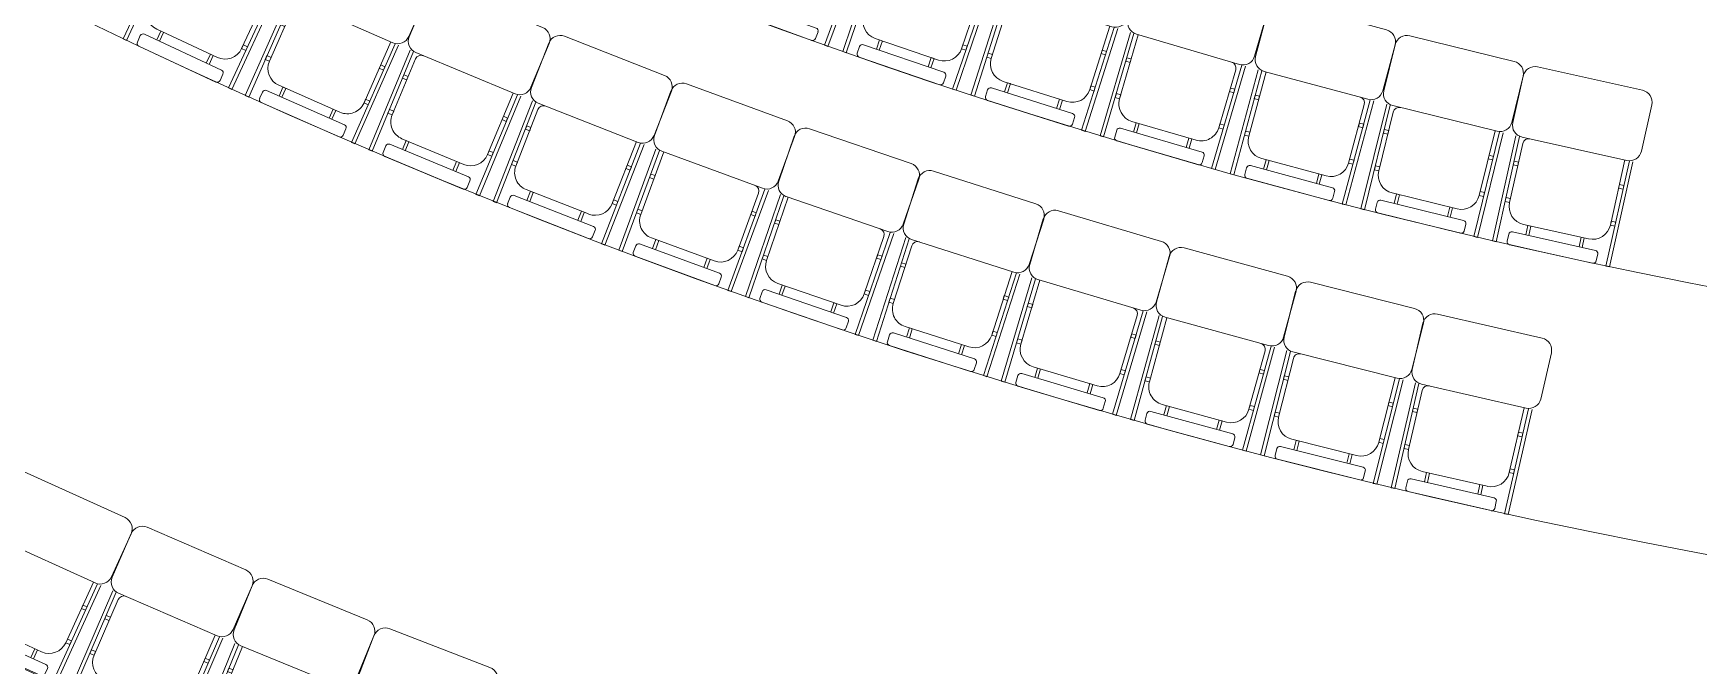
# Model space of a CAD drawing. Header units: millimetres. Extents: x 8275 to 147087, y -297470 to -191881.
# Drawn here: x 33359 to 40311, y -212445 to -209804 of the extents above; entities that cross this region are included whole.
import ezdxf

# ---------------------------------------------------------------- set-up
doc = ezdxf.new("R2010")
doc.units = ezdxf.units.MM
doc.header["$LTSCALE"] = 250
doc.header["$MEASUREMENT"] = 0
doc.layers.add('furniture', color=5, linetype='Continuous', lineweight=15)
doc.layers.add('stairs', color=2, linetype='Continuous', lineweight=5)

# ---------------------------------------------------------------- blocks, each defined once
blk = doc.blocks.new('A$C24EB465D-flat-9-flat-1-flat-257')
at = {"layer": 'furniture', "ltscale": 0.1}
for p, q in [((-558.3, -81.8), (-490, 104.5)), ((-424.9, 134.7), (-3.8, -19.5)), ((-552.4, -138.1), (-707.2, -560.8)), ((26.4, -84.6), (-41.8, -270.9)), ((-692.7, -566.1), (-537.9, -143.4)), ((-520, -149.9), (-615.7, -411.2)), ((-107, -301.2), (-528, -147)), ((-579.3, -256.4), (-574.2, -242.3)), ((-561.4, -263), (-579.3, -256.4)), ((-556.3, -248.8), (-574.2, -242.3)), ((-561.4, -263), (-556.3, -248.8)), ((-251.8, -727.5), (-97.1, -304.8)), ((-82.7, -310.1), (-237.5, -732.8)), ((-123.7, -322.1), (-210.6, -559.6)), ((-633.6, -404.7), (-627.8, -388.7)), ((-615.7, -411.2), (-633.6, -404.7)), ((-609.9, -395.3), (-627.8, -388.7)), ((-615.7, -411.2), (-609.9, -395.3)), ((-156.3, -411.3), (-151.2, -397.2)), ((-156.3, -411.3), (-138.5, -417.8)), ((-151.2, -397.2), (-133.3, -403.7)), ((-138.5, -417.8), (-133.3, -403.7)), ((-636.4, -541.6), (-646.6, -569.3)), ((-286.6, -656.2), (-620.1, -534.1)), ((-308.4, -604.9), (-570.4, -509)), ((-552.5, -515.5), (-566.5, -553.7)), ((-540.5, -519.9), (-554.5, -558.1)), ((-210.6, -559.6), (-204.8, -543.6)), ((-204.8, -543.6), (-186.9, -550.1)), ((-192.7, -566.1), (-186.9, -550.1)), ((-707.2, -560.8), (-692.7, -566.1)), ((-305.4, -707.7), (-639, -585.6)), ((-338.2, -594), (-352.2, -632.2)), ((-326.2, -598.4), (-340.2, -636.6)), ((-326.2, -598.4), (-338.2, -594)), ((-210.6, -559.6), (-192.7, -566.1)), ((-279, -672.5), (-289.2, -700.2)), ((-237.5, -732.8), (-251.8, -727.5))]:
    blk.add_line(p, q, dxfattribs=at)
for centre, radius, start, end in [((-442.3, 87, 0), 50.8, 69.88942, 159.88942), ((-21.3, -67.2, 0), 50.8, 339.88942, 69.88942), ((-510.6, -99.3, 0), 50.8, 159.88942, 249.88942), ((-89.5, -253.5, 0), 50.8, 249.88942, 339.88942), ((-147.5, -313.4, 0), 25.4, 339.88942, 69.88942), ((-544.2, -437.4, 0), 76.2, 159.88942, 249.88942), ((-624.5, -546, 0), 12.7, 69.88942, 159.88942), ((-634.6, -573.7, 0), 12.7, 159.88942, 249.88942), ((-282.2, -533.4, 0), 76.2, 249.88942, 339.88942), ((-291, -668.1, 0), 12.7, 339.88942, 69.88942), ((-301.1, -695.8, 0), 12.7, 249.88942, 339.88942)]:
    blk.add_arc(centre, radius, start, end, dxfattribs=at)
blk = doc.blocks.new('A$C24EB465D-flat-9-flat-1-flat-258')
at = {"layer": 'furniture', "ltscale": 0.1}
for p, q in [((-556.3, -94.1), (-492.2, 93.7)), ((-427.7, 125.3), (-3.4, -19.5)), ((28.3, -84), (-35.8, -271.8)), ((-549.2, -150.2), (-694.7, -576.2)), ((-680.1, -581.2), (-534.6, -155.2)), ((-516.6, -161.3), (-606.5, -424.7)), ((-100.3, -303.5), (-524.7, -158.6)), ((-573.5, -269.1), (-568.7, -254.9)), ((-555.5, -275.3), (-573.5, -269.1)), ((-550.7, -261), (-568.7, -254.9)), ((-555.5, -275.3), (-550.7, -261)), ((-235.8, -732.9), (-90.3, -306.9)), ((-75.9, -311.8), (-221.3, -737.8)), ((-116.6, -324.7), (-198.3, -564.1)), ((-624.6, -418.5), (-619.1, -402.4)), ((-601, -408.6), (-619.1, -402.4)), ((-606.5, -424.7), (-601, -408.6)), ((-147.2, -414.6), (-142.4, -400.4)), ((-147.2, -414.6), (-129.2, -420.8)), ((-142.4, -400.4), (-124.4, -406.6)), ((-129.2, -420.8), (-124.4, -406.6)), ((-606.5, -424.7), (-624.6, -418.5)), ((-624.3, -555.5), (-633.9, -583.4)), ((-272.1, -662.4), (-608.2, -547.6)), ((-295, -611.6), (-559, -521.4)), ((-541, -527.6), (-554.2, -566.1)), ((-529, -531.7), (-542.1, -570.2)), ((-198.3, -564.1), (-192.8, -548)), ((-192.8, -548), (-174.7, -554.1)), ((-180.2, -570.2), (-174.7, -554.1)), ((-694.7, -576.2), (-680.1, -581.2)), ((-289.8, -714.3), (-625.9, -599.5)), ((-325.1, -601.3), (-338.2, -639.8)), ((-312.9, -605.4), (-326.1, -643.9)), ((-312.9, -605.4), (-325.1, -601.3)), ((-198.3, -564.1), (-180.2, -570.2)), ((-264.2, -678.5), (-273.7, -706.4)), ((-221.3, -737.8), (-235.8, -732.9))]:
    blk.add_line(p, q, dxfattribs=at)
for centre, radius, start, end in [((-444.2, 77.2, 0), 50.8, 71.15121, 161.15121), ((-19.8, -67.6, 0), 50.8, 341.15121, 71.15121), ((-508.3, -110.5, 0), 50.8, 161.15121, 251.15121), ((-83.9, -255.4, 0), 50.8, 251.15121, 341.15121), ((-140.6, -316.5, 0), 25.4, 341.15121, 71.15121), ((-534.4, -449.3, 0), 76.2, 161.15121, 251.15121), ((-612.3, -559.6, 0), 12.7, 71.15121, 161.15121), ((-621.8, -587.5, 0), 12.7, 161.15121, 251.15121), ((-270.4, -539.4, 0), 76.2, 251.15121, 341.15121), ((-276.2, -674.4, 0), 12.7, 341.15121, 71.15121), ((-285.7, -702.2, 0), 12.7, 251.15121, 341.15121)]:
    blk.add_arc(centre, radius, start, end, dxfattribs=at)
blk = doc.blocks.new('A$C24EB465D-flat-9-flat-1-flat-259')
at = {"layer": 'furniture', "ltscale": 0.1}
for p, q in [((-551.6, -118.5), (-495.9, 71.9)), ((-432.8, 106.4), (-2.5, -19.7)), ((31.9, -82.7), (-23.8, -273.1)), ((-542.1, -174.2), (-668.6, -606.3)), ((-653.8, -610.6), (-527.3, -178.6)), ((-509, -183.9), (-587.2, -451)), ((-86.8, -307.6), (-517.2, -181.5)), ((-561.1, -294.1), (-556.9, -279.7)), ((-542.9, -299.5), (-561.1, -294.1)), ((-538.6, -285), (-556.9, -279.7)), ((-542.9, -299.5), (-538.6, -285)), ((-203.3, -742.6), (-76.7, -310.5)), ((-62.1, -314.8), (-188.6, -746.9)), ((-102.1, -329.6), (-173.2, -572.2)), ((-128.8, -420.7), (-124.6, -406.3)), ((-124.6, -406.3), (-106.3, -411.6)), ((-110.6, -426.1), (-106.3, -411.6)), ((-605.5, -445.6), (-600.7, -429.3)), ((-587.2, -451), (-605.5, -445.6)), ((-582.5, -434.7), (-600.7, -429.3)), ((-587.2, -451), (-582.5, -434.7)), ((-128.8, -420.7), (-110.6, -426.1)), ((-267.8, -624), (-535.5, -545.5)), ((-517.3, -550.9), (-528.7, -589.9)), ((-505, -554.5), (-516.5, -593.5)), ((-173.2, -572.2), (-168.4, -555.9)), ((-168.4, -555.9), (-150.2, -561.3)), ((-668.6, -606.3), (-653.8, -610.6)), ((-599.3, -582.5), (-607.6, -610.7)), ((-242.6, -673.7), (-583.5, -573.9)), ((-298.3, -615), (-309.7, -654.1)), ((-286, -618.6), (-298.3, -615)), ((-286, -618.6), (-297.4, -657.7)), ((-173.2, -572.2), (-154.9, -577.6)), ((-154.9, -577.6), (-150.2, -561.3)), ((-258.1, -726.3), (-598.9, -626.5)), ((-234, -689.5), (-242.3, -717.7)), ((-188.6, -746.9), (-203.3, -742.6))]:
    blk.add_line(p, q, dxfattribs=at)
for centre, radius, start, end in [((-447.1, 57.6, 0), 50.8, 73.67477, 163.67477), ((-16.8, -68.4, 0), 50.8, 343.67477, 73.67477), ((-502.9, -132.8, 0), 50.8, 163.67477, 253.67477), ((-72.6, -258.8, 0), 50.8, 253.67477, 343.67477), ((-126.5, -322.4, 0), 25.4, 343.67477, 73.67477), ((-514.1, -472.4, 0), 76.2, 163.67477, 253.67477), ((-595.4, -614.3, 0), 12.7, 163.67477, 253.67477), ((-587.1, -586, 0), 12.7, 73.67477, 163.67477), ((-246.4, -550.8, 0), 76.2, 253.67477, 343.67477), ((-246.2, -685.9, 0), 12.7, 343.67477, 73.67477), ((-254.5, -714.1, 0), 12.7, 253.67477, 343.67477)]:
    blk.add_arc(centre, radius, start, end, dxfattribs=at)
blk = doc.blocks.new('A$C24EB465D-flat-9-flat-1-flat-260')
at = {"layer": 'furniture', "ltscale": 0.1}
for p, q in [((-72.7, -50.8), (-132.6, -239.9)), ((418.6, -153.2), (-8.9, -17.7)), ((391.7, -406.1), (451.6, -217)), ((-124.2, -295.9), (-260.2, -725)), ((-245.6, -729.7), (-109.6, -300.5)), ((-99.1, -330.5), (-175.5, -571.6)), ((-99.5, -303.7), (327.9, -439.2)), ((-146, -415.3), (-141.4, -400.9)), ((-127.8, -421), (-146, -415.3)), ((-123.3, -406.7), (-141.4, -400.9)), ((-127.8, -421), (-123.3, -406.7)), ((201.9, -871.5), (338, -442.4)), ((352.6, -447), (216.6, -876.2)), ((319.8, -436.6), (235.7, -701.9)), ((-193.7, -565.8), (-188.5, -549.6)), ((-170.4, -555.3), (-188.5, -549.6)), ((-175.5, -571.6), (-170.4, -555.3)), ((283.4, -551.4), (288, -537.1)), ((283.4, -551.4), (301.6, -557.1)), ((288, -537.1), (306.1, -542.8)), ((301.6, -557.1), (306.1, -542.8)), ((-175.5, -571.6), (-193.7, -565.8)), ((-174.5, -694.5), (164.1, -801.8)), ((-125.9, -667.2), (140.1, -751.5)), ((-107.8, -672.9), (-120.1, -711.7)), ((-95.6, -676.8), (-107.9, -715.6)), ((-107.8, -672.9), (-95.6, -676.8)), ((235.7, -701.9), (240.9, -685.7)), ((240.9, -685.7), (259, -691.4)), ((253.9, -707.7), (259, -691.4)), ((-260.2, -725), (-245.6, -729.7)), ((-190.4, -702.7), (-199.3, -730.8)), ((-191.1, -746.8), (147.5, -854.1)), ((109.8, -741.9), (97.5, -780.7)), ((121.9, -745.8), (109.6, -784.5)), ((235.7, -701.9), (253.9, -707.7)), ((172.4, -817.7), (163.5, -845.8)), ((216.6, -876.2), (201.9, -871.5))]:
    blk.add_line(p, q, dxfattribs=at)
for centre, radius, start, end in [((-24.2, -66.2, 0), 50.8, 72.41299, 162.41299), ((403.2, -201.6, 0), 50.8, 342.41299, 72.41299), ((-84.2, -255.3, 0), 50.8, 162.41299, 252.41299), ((-74.9, -338.2, 0), 25.4, 72.41299, 162.41299), ((343.3, -390.8, 0), 50.8, 252.41299, 342.41299), ((-102.9, -594.6, 0), 76.2, 162.41299, 252.41299), ((-178.3, -706.6, 0), 12.7, 72.41299, 162.41299), ((-187.2, -734.7, 0), 12.7, 162.41299, 252.41299), ((163.1, -678.9, 0), 76.2, 252.41299, 342.41299), ((160.3, -813.9, 0), 12.7, 342.41299, 72.41299), ((151.4, -842, 0), 12.7, 252.41299, 342.41299)]:
    blk.add_arc(centre, radius, start, end, dxfattribs=at)
blk = doc.blocks.new('A$C24EB465D-flat-9-flat-1-flat-261')
at = {"layer": 'furniture', "ltscale": 0.1}
for p, q in [((-67.9, -57), (-111, -250.7)), ((430.4, -115.8), (-7.3, -18.4)), ((425.9, -370.1), (469, -176.4)), ((-97.6, -305.7), (-195.4, -745.1)), ((-180.5, -748.4), (-82.7, -309)), ((-69.6, -337.9), (-124.5, -584.8)), ((-72.4, -311.3), (365.3, -408.6)), ((-108.9, -426.5), (-105.6, -411.8)), ((-87, -416), (-105.6, -411.8)), ((-90.3, -430.6), (-87, -416)), ((277.8, -850.4), (375.6, -410.9)), ((390.6, -414.3), (292.9, -853.7)), ((357, -406.8), (296.6, -678.4)), ((-90.3, -430.6), (-108.9, -426.5)), ((330.8, -524.3), (334.1, -509.6)), ((330.8, -524.3), (349.4, -528.5)), ((334.1, -509.6), (352.7, -513.8)), ((349.4, -528.5), (352.7, -513.8)), ((-143.1, -580.6), (-139.4, -564)), ((-124.5, -584.8), (-143.1, -580.6)), ((-120.9, -568.2), (-139.4, -564)), ((-124.5, -584.8), (-120.9, -568.2)), ((-66.7, -675.7), (205.6, -736.3)), ((-48.2, -679.8), (-57, -719.5)), ((-48.2, -679.8), (-35.7, -682.6)), ((-35.7, -682.6), (-44.5, -722.3)), ((296.6, -678.4), (300.3, -661.8)), ((296.6, -678.4), (315.2, -682.6)), ((300.3, -661.8), (318.9, -666)), ((315.2, -682.6), (318.9, -666)), ((-195.4, -745.1), (-180.5, -748.4)), ((-127.9, -716.8), (-134.3, -745.5)), ((-124.6, -760.7), (222.1, -837.8)), ((-112.7, -707.1), (234, -784.3)), ((174.6, -729.4), (165.8, -769.1)), ((187.1, -732.1), (178.2, -771.9)), ((243.6, -799.4), (237.2, -828.2)), ((292.9, -853.7), (277.8, -850.4))]:
    blk.add_line(p, q, dxfattribs=at)
for centre, radius, start, end in [((-18.3, -68, 0), 50.8, 77.46011, 167.46011), ((419.4, -165.4, 0), 50.8, 347.46011, 77.46011), ((-61.4, -261.7, 0), 50.8, 167.46011, 257.46011), ((-44.8, -343.4, 0), 25.4, 77.46011, 167.46011), ((376.3, -359.1, 0), 50.8, 257.46011, 347.46011), ((-50.2, -601.3, 0), 76.2, 167.46011, 257.46011), ((222.2, -661.9, 0), 76.2, 257.46011, 347.46011), ((-121.9, -748.3, 0), 12.7, 167.46011, 257.46011), ((-115.5, -719.5, 0), 12.7, 77.46011, 167.46011), ((224.8, -825.4, 0), 12.7, 257.46011, 347.46011), ((231.2, -796.7, 0), 12.7, 347.46011, 77.46011)]:
    blk.add_arc(centre, radius, start, end, dxfattribs=at)
blk = doc.blocks.new('A$C24EB465D-flat-9-flat-1-flat-262')
at = {"layer": 'furniture', "ltscale": 0.1}
for p, q in [((-69.1, -55.5), (-116.5, -248.2)), ((427.8, -125.3), (-7.7, -18.3)), ((417.6, -379.4), (465, -186.7)), ((-104.3, -303.5), (-211.7, -740.6)), ((-196.9, -744.3), (-89.5, -307.1)), ((-77.1, -336.3), (-137.4, -581.9)), ((-79.3, -309.6), (356.2, -416.6)), ((-118.2, -424), (-114.6, -409.4)), ((-96.1, -414), (-114.6, -409.4)), ((-99.7, -428.6), (-96.1, -414)), ((347.9, -414.6), (281.6, -684.8)), ((-99.7, -428.6), (-118.2, -424)), ((259, -856.3), (366.4, -419.1)), ((381.4, -422.8), (274, -860)), ((319.2, -531.5), (322.8, -516.9)), ((319.2, -531.5), (337.7, -536)), ((322.8, -516.9), (341.3, -521.4)), ((337.7, -536), (341.3, -521.4)), ((-155.9, -577.3), (-151.8, -560.8)), ((-137.4, -581.9), (-155.9, -577.3)), ((-133.3, -565.4), (-151.8, -560.8)), ((-137.4, -581.9), (-133.3, -565.4)), ((-81.6, -674.1), (189.4, -740.6)), ((-63.2, -678.6), (-72.9, -718.1)), ((-63.2, -678.6), (-50.7, -681.6)), ((-50.7, -681.6), (-60.4, -721.2)), ((281.6, -684.8), (285.6, -668.3)), ((281.6, -684.8), (300.1, -689.4)), ((285.6, -668.3), (304.1, -672.8)), ((300.1, -689.4), (304.1, -672.8)), ((-211.7, -740.6), (-196.9, -744.3)), ((-143.6, -713.8), (-150.7, -742.4)), ((-141.4, -757.7), (203.6, -842.5)), ((-128.3, -704.5), (216.7, -789.2)), ((158.5, -733), (148.8, -772.6)), ((170.9, -736.1), (161.2, -775.6)), ((226, -804.6), (218.9, -833.2)), ((274, -860), (259, -856.3))]:
    blk.add_line(p, q, dxfattribs=at)
for centre, radius, start, end in [((-19.8, -67.6, 0), 50.8, 76.19833, 166.19833), ((415.6, -174.6, 0), 50.8, 346.19833, 76.19833), ((-67.1, -260.3, 0), 50.8, 166.19833, 256.19833), ((-52.4, -342.4, 0), 25.4, 76.19833, 166.19833), ((368.3, -367.3, 0), 50.8, 256.19833, 346.19833), ((-63.4, -600.1, 0), 76.2, 166.19833, 256.19833), ((207.6, -666.6, 0), 76.2, 256.19833, 346.19833), ((-138.3, -745.4, 0), 12.7, 166.19833, 256.19833), ((-131.3, -716.8, 0), 12.7, 76.19833, 166.19833), ((206.6, -830.1, 0), 12.7, 256.19833, 346.19833), ((213.6, -801.6, 0), 12.7, 346.19833, 76.19833)]:
    blk.add_arc(centre, radius, start, end, dxfattribs=at)
blk = doc.blocks.new('A$C24EB465D-flat-9-flat-1-flat-263')
at = {"layer": 'furniture', "ltscale": 0.1}
for p, q in [((-435.1, 96.8), (-2.1, -19.7)), ((-548.9, -130.6), (-497.3, 61)), ((33.8, -82), (-17.8, -273.6)), ((-538.1, -186.1), (-655.1, -620.8)), ((-640.2, -624.8), (-523.2, -190.1)), ((-504.8, -195.1), (-577.2, -463.8)), ((-80.1, -309.4), (-513, -192.9)), ((-554.5, -306.4), (-550.6, -291.9)), ((-536.1, -311.3), (-554.5, -306.4)), ((-532.2, -296.8), (-550.6, -291.9)), ((-536.1, -311.3), (-532.2, -296.8)), ((-186.9, -746.9), (-69.9, -312.2)), ((-55.1, -316.1), (-172.1, -750.8)), ((-94.9, -331.7), (-160.6, -575.9)), ((-119.6, -423.5), (-115.6, -408.9)), ((-115.6, -408.9), (-97.2, -413.9)), ((-101.2, -428.4), (-97.2, -413.9)), ((-595.6, -458.9), (-591.1, -442.4)), ((-577.2, -463.8), (-595.6, -458.9)), ((-572.7, -447.4), (-591.1, -442.4)), ((-577.2, -463.8), (-572.7, -447.4)), ((-119.6, -423.5), (-101.2, -428.4)), ((-655.1, -620.8), (-640.2, -624.8)), ((-586.3, -595.5), (-594, -624)), ((-227.8, -678.9), (-570.7, -586.6)), ((-254, -629.7), (-523.4, -557.2)), ((-505, -562.1), (-515.6, -601.4)), ((-492.7, -565.4), (-503.3, -604.7)), ((-284.6, -621.4), (-295.2, -660.7)), ((-272.3, -624.8), (-284.6, -621.4)), ((-272.3, -624.8), (-282.8, -664.1)), ((-160.6, -575.9), (-156.2, -559.5)), ((-160.6, -575.9), (-142.2, -580.9)), ((-156.2, -559.5), (-137.8, -564.4)), ((-142.2, -580.9), (-137.8, -564.4)), ((-242, -731.8), (-585, -639.5)), ((-218.8, -694.4), (-226.4, -722.9)), ((-172.1, -750.8), (-186.9, -746.9))]:
    blk.add_line(p, q, dxfattribs=at)
for centre, radius, start, end in [((-448.3, 47.8, 0), 50.8, 74.93655, 164.93655), ((-15.3, -68.8, 0), 50.8, 344.93655, 74.93655), ((-499.8, -143.8, 0), 50.8, 164.93655, 254.93655), ((-66.9, -260.4, 0), 50.8, 254.93655, 344.93655), ((-119.4, -325.1, 0), 25.4, 344.93655, 74.93655), ((-503.6, -483.6, 0), 76.2, 164.93655, 254.93655), ((-581.7, -627.3, 0), 12.7, 164.93655, 254.93655), ((-574, -598.8, 0), 12.7, 74.93655, 164.93655), ((-234.2, -556.1, 0), 76.2, 254.93655, 344.93655), ((-231.1, -691.1, 0), 12.7, 344.93655, 74.93655), ((-238.7, -719.6, 0), 12.7, 254.93655, 344.93655)]:
    blk.add_arc(centre, radius, start, end, dxfattribs=at)
blk = doc.blocks.new('A$C24EB465D-flat-9-flat-1-flat-269')
at = {"layer": 'furniture', "ltscale": 0.1}
for p, q in [((-75.9, -45.9), (-148.2, -230.7)), ((407.5, -180.5), (-10, -17.1)), ((364, -431.1), (436.3, -246.3)), ((-143.4, -287.1), (-307.5, -706.3)), ((-293.2, -711.9), (-129.2, -292.6)), ((-120.7, -323.2), (-212.9, -558.7)), ((-119.4, -296.5), (298.2, -459.9)), ((-173.1, -404.7), (-167.6, -390.7)), ((-155.3, -411.7), (-173.1, -404.7)), ((-149.8, -397.7), (-167.6, -390.7)), ((-155.3, -411.7), (-149.8, -397.7)), ((144, -883), (308, -463.7)), ((322.4, -469.3), (158.3, -888.6)), ((290.3, -456.8), (188.9, -715.9)), ((-230.6, -551.8), (-224.4, -535.9)), ((-212.9, -558.7), (-230.6, -551.8)), ((-206.7, -542.9), (-224.4, -535.9)), ((-212.9, -558.7), (-206.7, -542.9)), ((246.4, -568.9), (251.9, -554.9)), ((251.9, -554.9), (269.6, -561.8)), ((246.4, -568.9), (264.2, -575.8)), ((264.2, -575.8), (269.6, -561.8)), ((-236.4, -688.6), (-247.2, -716.1)), ((-220, -681.4), (110.8, -810.9)), ((-169.7, -657.4), (90.1, -759.1)), ((-152, -664.4), (-166.8, -702.2)), ((-140.1, -669), (-154.9, -706.9)), ((-152, -664.4), (-140.1, -669)), ((-307.5, -706.3), (-293.2, -711.9)), ((-240, -732.5), (90.8, -862)), ((60.6, -747.5), (45.7, -785.4)), ((72.4, -752.2), (57.6, -790.1)), ((188.9, -715.9), (195.1, -700.1)), ((188.9, -715.9), (206.6, -722.9)), ((195.1, -700.1), (212.8, -707)), ((206.6, -722.9), (212.8, -707)), ((118, -827.3), (107.3, -854.8)), ((158.3, -888.6), (144, -883))]:
    blk.add_line(p, q, dxfattribs=at)
for centre, radius, start, end in [((-28.5, -64.4, 0), 50.8, 68.62764, 158.62764), ((389, -227.8, 0), 50.8, 338.62764, 68.62764), ((-100.8, -249.2, 0), 50.8, 158.62764, 248.62764), ((-97, -332.5, 0), 25.4, 68.62764, 158.62764), ((316.7, -412.6, 0), 50.8, 248.62764, 338.62764), ((-141.9, -586.5, 0), 76.2, 158.62764, 248.62764), ((-224.6, -693.3, 0), 12.7, 68.62764, 158.62764), ((-235.3, -720.7, 0), 12.7, 158.62764, 248.62764), ((117.9, -688.2, 0), 76.2, 248.62764, 338.62764), ((106.2, -822.7, 0), 12.7, 338.62764, 68.62764), ((95.4, -850.1, 0), 12.7, 248.62764, 338.62764)]:
    blk.add_arc(centre, radius, start, end, dxfattribs=at)
blk = doc.blocks.new('A$C24EB465D-flat-9-flat-1-flat-271')
at = {"layer": 'furniture', "ltscale": 0.1}
for p, q in [((-558.3, -81.3), (-489.9, 105)), ((-424.7, 135.1), (-3.8, -19.5)), ((-552.5, -137.5), (-707.7, -560.1)), ((26.3, -84.7), (-42.1, -270.9)), ((-693.3, -565.4), (-538.1, -142.8)), ((-520.2, -149.4), (-616.1, -410.6)), ((-107.3, -301.1), (-528.2, -146.5)), ((-579.6, -255.8), (-574.4, -241.7)), ((-561.7, -262.4), (-579.6, -255.8)), ((-556.5, -248.3), (-574.4, -241.7)), ((-561.7, -262.4), (-556.5, -248.3)), ((-252.6, -727.3), (-97.4, -304.7)), ((-83, -310), (-238.2, -732.5)), ((-124, -322), (-211.2, -559.3)), ((-634, -404), (-628.2, -388.1)), ((-616.1, -410.6), (-634, -404)), ((-610.3, -394.6), (-628.2, -388.1)), ((-616.1, -410.6), (-610.3, -394.6)), ((-156.8, -411.1), (-151.6, -397)), ((-156.8, -411.1), (-138.9, -417.7)), ((-151.6, -397), (-133.7, -403.6)), ((-138.9, -417.7), (-133.7, -403.6)), ((-637, -541), (-647.1, -568.6)), ((-287.3, -655.9), (-620.7, -533.5)), ((-309, -604.6), (-570.9, -508.4)), ((-553, -515), (-567.1, -553.2)), ((-541.1, -519.4), (-555.1, -557.5)), ((-211.2, -559.3), (-205.3, -543.4)), ((-205.3, -543.4), (-187.4, -549.9)), ((-193.3, -565.9), (-187.4, -549.9)), ((-707.7, -560.1), (-693.3, -565.4)), ((-306.2, -707.4), (-639.6, -584.9)), ((-338.8, -593.6), (-352.8, -631.8)), ((-326.8, -598.1), (-340.8, -636.3)), ((-326.8, -598.1), (-338.8, -593.6)), ((-211.2, -559.3), (-193.3, -565.9)), ((-279.7, -672.2), (-289.9, -699.9)), ((-238.2, -732.5), (-252.6, -727.3))]:
    blk.add_line(p, q, dxfattribs=at)
for centre, radius, start, end in [((-442.3, 87.5, 0), 50.8, 69.83127, 159.83127), ((-21.4, -67.1, 0), 50.8, 339.83127, 69.83127), ((-510.7, -98.8, 0), 50.8, 159.83127, 249.83127), ((-89.8, -253.4, 0), 50.8, 249.83127, 339.83127), ((-147.9, -313.2, 0), 25.4, 339.83127, 69.83127), ((-544.6, -436.9, 0), 76.2, 159.83127, 249.83127), ((-625.1, -545.4, 0), 12.7, 69.83127, 159.83127), ((-635.2, -573, 0), 12.7, 159.83127, 249.83127), ((-282.7, -533.1, 0), 76.2, 249.83127, 339.83127), ((-291.6, -667.8, 0), 12.7, 339.83127, 69.83127), ((-301.8, -695.5, 0), 12.7, 249.83127, 339.83127)]:
    blk.add_arc(centre, radius, start, end, dxfattribs=at)
blk = doc.blocks.new('A$C24EB465D-flat-9-flat-1-flat-272')
at = {"layer": 'furniture', "ltscale": 0.1}
for p, q in [((-556.5, -93), (-492, 94.7)), ((-427.5, 126.2), (-3.4, -19.5)), ((28.1, -84.1), (-36.4, -271.7)), ((-549.5, -149.1), (-695.8, -574.8)), ((-681.3, -579.8), (-535, -154.1)), ((-516.9, -160.3), (-607.4, -423.5)), ((-100.9, -303.2), (-525, -157.5)), ((-574.1, -267.9), (-569.2, -253.7)), ((-556.1, -274.1), (-574.1, -267.9)), ((-551.2, -259.9), (-569.2, -253.7)), ((-556.1, -274.1), (-551.2, -259.9)), ((-237.3, -732.4), (-90.9, -306.7)), ((-76.5, -311.6), (-222.8, -737.4)), ((-117.2, -324.5), (-199.4, -563.7)), ((-625.4, -417.3), (-619.9, -401.2)), ((-601.9, -407.4), (-619.9, -401.2)), ((-607.4, -423.5), (-601.9, -407.4)), ((-148.1, -414.3), (-143.2, -400.1)), ((-148.1, -414.3), (-130.1, -420.5)), ((-143.2, -400.1), (-125.2, -406.3)), ((-130.1, -420.5), (-125.2, -406.3)), ((-607.4, -423.5), (-625.4, -417.3)), ((-625.5, -554.3), (-635, -582.1)), ((-273.4, -661.8), (-609.3, -546.4)), ((-296.2, -611), (-560.1, -520.3)), ((-542.1, -526.5), (-555.3, -564.9)), ((-530, -530.6), (-543.3, -569.1)), ((-199.4, -563.7), (-193.9, -547.6)), ((-193.9, -547.6), (-175.9, -553.8)), ((-181.4, -569.9), (-175.9, -553.8)), ((-695.8, -574.8), (-681.3, -579.8)), ((-291.2, -713.7), (-627.2, -598.2)), ((-326.3, -600.6), (-339.5, -639.1)), ((-314.2, -604.8), (-327.4, -643.3)), ((-314.2, -604.8), (-326.3, -600.6)), ((-199.4, -563.7), (-181.4, -569.9)), ((-265.5, -678), (-275.1, -705.8)), ((-222.8, -737.4), (-237.3, -732.4))]:
    blk.add_line(p, q, dxfattribs=at)
for centre, radius, start, end in [((-444, 78.2, 0), 50.8, 71.0349, 161.0349), ((-19.9, -67.6, 0), 50.8, 341.0349, 71.0349), ((-508.5, -109.5, 0), 50.8, 161.0349, 251.0349), ((-84.4, -255.2, 0), 50.8, 251.0349, 341.0349), ((-141.2, -316.3, 0), 25.4, 341.0349, 71.0349), ((-535.3, -448.2, 0), 76.2, 161.0349, 251.0349), ((-613.5, -558.4, 0), 12.7, 71.0349, 161.0349), ((-623, -586.2, 0), 12.7, 161.0349, 251.0349), ((-271.5, -538.9, 0), 76.2, 251.0349, 341.0349), ((-277.5, -673.8, 0), 12.7, 341.0349, 71.0349), ((-287.1, -701.7, 0), 12.7, 251.0349, 341.0349)]:
    blk.add_arc(centre, radius, start, end, dxfattribs=at)
blk = doc.blocks.new('A$C24EB465D-flat-9-flat-1-flat-273')
at = {"layer": 'furniture', "ltscale": 0.1}
for p, q in [((-552.1, -116.3), (-495.6, 73.9)), ((-432.4, 108.1), (-2.6, -19.7)), ((31.6, -82.8), (-24.9, -273)), ((-542.8, -172), (-671.1, -603.6)), ((-656.3, -607.9), (-528, -176.4)), ((-509.8, -181.9), (-589.1, -448.6)), ((-88.1, -307.2), (-517.9, -179.4)), ((-562.3, -291.8), (-558, -277.4)), ((-539.8, -282.8), (-558, -277.4)), ((-544.1, -297.3), (-562.3, -291.8)), ((-544.1, -297.3), (-539.8, -282.8)), ((-206.3, -741.7), (-78, -310.2)), ((-63.3, -314.6), (-191.6, -746.1)), ((-103.5, -329.1), (-175.6, -571.5)), ((-130.6, -420.2), (-126.3, -405.8)), ((-126.3, -405.8), (-108, -411.2)), ((-112.3, -425.6), (-108, -411.2)), ((-607.3, -443.2), (-602.5, -426.9)), ((-589.1, -448.6), (-607.3, -443.2)), ((-584.2, -432.3), (-602.5, -426.9)), ((-589.1, -448.6), (-584.2, -432.3)), ((-130.6, -420.2), (-112.3, -425.6)), ((-270.3, -622.9), (-537.7, -543.4)), ((-519.5, -548.8), (-531.1, -587.8)), ((-507.3, -552.4), (-518.9, -591.4)), ((-175.6, -571.5), (-170.7, -555.2)), ((-170.7, -555.2), (-152.4, -560.7)), ((-671.1, -603.6), (-656.3, -607.9)), ((-601.6, -580), (-610, -608.3)), ((-261, -725.3), (-601.5, -624.1)), ((-245.4, -672.7), (-585.8, -571.5)), ((-300.8, -613.8), (-312.4, -652.8)), ((-288.5, -617.5), (-300.8, -613.8)), ((-288.5, -617.5), (-300.1, -656.5)), ((-175.6, -571.5), (-157.3, -577)), ((-157.3, -577), (-152.4, -560.7)), ((-236.8, -688.5), (-245.2, -716.7)), ((-191.6, -746.1), (-206.3, -741.7))]:
    blk.add_line(p, q, dxfattribs=at)
for centre, radius, start, end in [((-446.9, 59.4, 0), 50.8, 73.44216, 163.44216), ((-17.1, -68.4, 0), 50.8, 343.44216, 73.44216), ((-503.4, -130.7, 0), 50.8, 163.44216, 253.44216), ((-73.6, -258.5, 0), 50.8, 253.44216, 343.44216), ((-127.8, -321.9, 0), 25.4, 343.44216, 73.44216), ((-516, -470.3, 0), 76.2, 163.44216, 253.44216), ((-597.9, -611.9, 0), 12.7, 163.44216, 253.44216), ((-589.5, -583.7, 0), 12.7, 73.44216, 163.44216), ((-248.6, -549.8, 0), 76.2, 253.44216, 343.44216), ((-249, -684.9, 0), 12.7, 343.44216, 73.44216), ((-257.4, -713.1, 0), 12.7, 253.44216, 343.44216)]:
    blk.add_arc(centre, radius, start, end, dxfattribs=at)
blk = doc.blocks.new('A$C24EB465D-flat-9-flat-1-flat-274')
at = {"layer": 'furniture', "ltscale": 0.1}
for p, q in [((-72.8, -50.6), (-133.3, -239.5)), ((418.1, -154.5), (-8.9, -17.7)), ((390.5, -407.3), (451, -218.4)), ((-125.1, -295.5), (-262.4, -724.2)), ((-247.8, -728.9), (-110.5, -300.2)), ((-100.1, -330.2), (-177.2, -571)), ((-100.5, -303.4), (326.6, -440.2)), ((-147.2, -414.8), (-142.6, -400.5)), ((-129.1, -420.6), (-147.2, -414.8)), ((-124.5, -406.3), (-142.6, -400.5)), ((-129.1, -420.6), (-124.5, -406.3)), ((199.3, -872.1), (336.6, -443.4)), ((351.3, -448.1), (213.9, -876.8)), ((318.5, -437.6), (233.6, -702.6)), ((-195.4, -565.2), (-190.2, -549)), ((-172.1, -554.8), (-190.2, -549)), ((-177.2, -571), (-172.1, -554.8)), ((281.8, -552.2), (286.3, -537.9)), ((281.8, -552.2), (299.9, -558.1)), ((286.3, -537.9), (304.5, -543.7)), ((299.9, -558.1), (304.5, -543.7)), ((-177.2, -571), (-195.4, -565.2)), ((-176.6, -693.9), (161.7, -802.3)), ((-127.9, -666.8), (137.8, -751.9)), ((-109.9, -672.6), (-122.3, -711.4)), ((-97.7, -676.5), (-110.1, -715.3)), ((-109.9, -672.6), (-97.7, -676.5)), ((233.6, -702.6), (238.8, -686.4)), ((238.8, -686.4), (256.9, -692.2)), ((251.7, -708.4), (256.9, -692.2)), ((-262.4, -724.2), (-247.8, -728.9)), ((-192.6, -702.2), (-201.6, -730.2)), ((-193.3, -746.2), (144.9, -854.5)), ((107.5, -742.2), (95.1, -781)), ((119.7, -746.1), (107.2, -784.9)), ((233.6, -702.6), (251.7, -708.4)), ((169.9, -818.3), (160.9, -846.3)), ((213.9, -876.8), (199.3, -872.1))]:
    blk.add_line(p, q, dxfattribs=at)
for centre, radius, start, end in [((-24.4, -66.1, 0), 50.8, 72.23853, 162.23853), ((402.6, -202.9, 0), 50.8, 342.23853, 72.23853), ((-85, -255, 0), 50.8, 162.23853, 252.23853), ((-75.9, -337.9, 0), 25.4, 72.23853, 162.23853), ((342.1, -391.8, 0), 50.8, 252.23853, 342.23853), ((-104.7, -594.3, 0), 76.2, 162.23853, 252.23853), ((-180.5, -706, 0), 12.7, 72.23853, 162.23853), ((-189.5, -734.1, 0), 12.7, 162.23853, 252.23853), ((161, -679.4, 0), 76.2, 252.23853, 342.23853), ((157.8, -814.4, 0), 12.7, 342.23853, 72.23853), ((148.8, -842.4, 0), 12.7, 252.23853, 342.23853)]:
    blk.add_arc(centre, radius, start, end, dxfattribs=at)
blk = doc.blocks.new('A$C24EB465D-flat-9-flat-1-flat-275')
at = {"layer": 'furniture', "ltscale": 0.1}
for p, q in [((-68.3, -56.5), (-112.8, -249.9)), ((429.6, -118.9), (-7.4, -18.4)), ((423.3, -373.1), (467.7, -179.7)), ((-99.8, -305), (-200.7, -743.7)), ((-185.8, -747.1), (-84.9, -308.4)), ((-72, -337.4), (-128.7, -583.9)), ((-74.6, -310.8), (362.4, -411.2)), ((-111.9, -425.7), (-108.5, -411.1)), ((-90, -415.3), (-108.5, -411.1)), ((-93.3, -430), (-90, -415.3)), ((271.8, -852.3), (372.7, -413.6)), ((387.6, -417), (286.8, -855.8)), ((354.1, -409.3), (291.7, -680.5)), ((-93.3, -430), (-111.9, -425.7)), ((327.1, -526.7), (330.5, -512)), ((327.1, -526.7), (345.7, -530.9)), ((330.5, -512), (349, -516.3)), ((345.7, -530.9), (349, -516.3)), ((-147.3, -579.6), (-143.5, -563)), ((-128.7, -583.9), (-147.3, -579.6)), ((-124.9, -567.3), (-143.5, -563)), ((-128.7, -583.9), (-124.9, -567.3)), ((-71.5, -675.2), (200.4, -737.7)), ((-53, -679.5), (-62.1, -719.1)), ((-53, -679.5), (-40.5, -682.3)), ((-40.5, -682.3), (-49.7, -722)), ((291.7, -680.5), (295.5, -664)), ((291.7, -680.5), (310.3, -684.8)), ((295.5, -664), (314.1, -668.2)), ((310.3, -684.8), (314.1, -668.2)), ((-200.7, -743.7), (-185.8, -747.1)), ((-133, -715.9), (-139.6, -744.5)), ((-130, -759.8), (216.1, -839.3)), ((-117.8, -706.3), (228.4, -785.9)), ((169.4, -730.6), (160.3, -770.2)), ((181.9, -733.5), (172.7, -773.1)), ((237.9, -801.1), (231.4, -829.8)), ((286.8, -855.8), (271.8, -852.3))]:
    blk.add_line(p, q, dxfattribs=at)
for centre, radius, start, end in [((-18.8, -67.9, 0), 50.8, 77.05304, 167.05304), ((418.2, -168.4, 0), 50.8, 347.05304, 77.05304), ((-63.3, -261.3, 0), 50.8, 167.05304, 257.05304), ((-47.3, -343.1, 0), 25.4, 77.05304, 167.05304), ((373.8, -361.7, 0), 50.8, 257.05304, 347.05304), ((-54.4, -600.9, 0), 76.2, 167.05304, 257.05304), ((217.5, -663.5, 0), 76.2, 257.05304, 347.05304), ((-127.2, -747.4, 0), 12.7, 167.05304, 257.05304), ((-120.6, -718.7, 0), 12.7, 77.05304, 167.05304), ((219, -827, 0), 12.7, 257.05304, 347.05304), ((225.6, -798.3, 0), 12.7, 347.05304, 77.05304)]:
    blk.add_arc(centre, radius, start, end, dxfattribs=at)
blk = doc.blocks.new('A$C24EB465D-flat-9-flat-1-flat-276')
at = {"layer": 'furniture', "ltscale": 0.1}
for p, q in [((-69.5, -55.1), (-118, -247.5)), ((427, -127.9), (-7.8, -18.2)), ((415.3, -381.9), (463.8, -189.5)), ((-106.2, -302.8), (-216.3, -739.3)), ((-201.4, -743.1), (-91.4, -306.6)), ((-79.1, -335.8), (-140.9, -581)), ((-81.1, -309.1), (353.7, -418.8)), ((-120.8, -423.3), (-117.1, -408.7)), ((-98.7, -413.4), (-117.1, -408.7)), ((-102.3, -427.9), (-98.7, -413.4)), ((345.4, -416.7), (277.4, -686.5)), ((-102.3, -427.9), (-120.8, -423.3)), ((253.8, -857.8), (363.9, -421.3)), ((378.8, -425.1), (268.7, -861.6)), ((316, -533.4), (319.7, -518.8)), ((316, -533.4), (334.4, -538.1)), ((319.7, -518.8), (338.1, -523.5)), ((334.4, -538.1), (338.1, -523.5)), ((-159.4, -576.4), (-155.2, -559.9)), ((-140.9, -581), (-159.4, -576.4)), ((-136.8, -564.5), (-155.2, -559.9)), ((-140.9, -581), (-136.8, -564.5)), ((-85.7, -673.6), (184.9, -741.8)), ((-67.3, -678.2), (-77.2, -717.6)), ((-67.3, -678.2), (-54.9, -681.3)), ((-54.9, -681.3), (-64.8, -720.8)), ((277.4, -686.5), (281.5, -670)), ((277.4, -686.5), (295.8, -691.2)), ((281.5, -670), (300, -674.7)), ((295.8, -691.2), (300, -674.7)), ((-216.3, -739.3), (-201.4, -743.1)), ((-148, -712.9), (-155.2, -741.4)), ((-146, -756.9), (198.5, -843.7)), ((-132.6, -703.7), (211.9, -790.5)), ((154.1, -734), (144.1, -773.4)), ((166.4, -737.1), (156.5, -776.6)), ((221.1, -805.9), (213.9, -834.5)), ((268.7, -861.6), (253.8, -857.8))]:
    blk.add_line(p, q, dxfattribs=at)
for centre, radius, start, end in [((-20.2, -67.5, 0), 50.8, 75.84942, 165.84942), ((414.6, -177.1, 0), 50.8, 345.84942, 75.84942), ((-68.7, -259.9, 0), 50.8, 165.84942, 255.84942), ((-54.5, -342, 0), 25.4, 75.84942, 165.84942), ((366.1, -369.5, 0), 50.8, 255.84942, 345.84942), ((-67, -599.7, 0), 76.2, 165.84942, 255.84942), ((203.5, -667.9, 0), 76.2, 255.84942, 345.84942), ((-142.9, -744.6, 0), 12.7, 165.84942, 255.84942), ((-135.7, -716, 0), 12.7, 75.84942, 165.84942), ((208.8, -802.8, 0), 12.7, 345.84942, 75.84942), ((201.6, -831.4, 0), 12.7, 255.84942, 345.84942)]:
    blk.add_arc(centre, radius, start, end, dxfattribs=at)
blk = doc.blocks.new('A$C24EB465D-flat-9-flat-1-flat-277')
at = {"layer": 'furniture', "ltscale": 0.1}
for p, q in [((-434.6, 99), (-2.2, -19.7)), ((-549.6, -127.8), (-497, 63.5)), ((33.3, -82.1), (-19.2, -273.5)), ((-539, -183.4), (-658.2, -617.5)), ((-643.4, -621.6), (-524.2, -187.5)), ((-505.8, -192.5), (-579.5, -460.9)), ((-81.6, -309), (-514, -190.3)), ((-556.1, -303.6), (-552.1, -289.1)), ((-537.7, -308.6), (-556.1, -303.6)), ((-533.7, -294.1), (-552.1, -289.1)), ((-537.7, -308.6), (-533.7, -294.1)), ((-190.7, -745.9), (-71.5, -311.8)), ((-56.7, -315.8), (-175.9, -750)), ((-96.5, -331.2), (-163.5, -575.1)), ((-121.7, -422.8), (-117.7, -408.3)), ((-117.7, -408.3), (-99.3, -413.4)), ((-103.3, -427.9), (-99.3, -413.4)), ((-597.9, -455.8), (-593.4, -439.4)), ((-579.5, -460.9), (-597.9, -455.8)), ((-575, -444.5), (-593.4, -439.4)), ((-579.5, -460.9), (-575, -444.5)), ((-121.7, -422.8), (-103.3, -427.9)), ((-257.2, -628.4), (-526.2, -554.5)), ((-658.2, -617.5), (-643.4, -621.6)), ((-589.3, -592.6), (-597.1, -620.9)), ((-231.2, -677.7), (-573.7, -583.7)), ((-507.9, -559.6), (-518.6, -598.8)), ((-495.6, -562.9), (-506.3, -602.2)), ((-287.8, -620), (-298.6, -659.2)), ((-275.4, -623.4), (-287.8, -620)), ((-275.4, -623.4), (-286.2, -662.6)), ((-163.5, -575.1), (-159, -558.7)), ((-163.5, -575.1), (-145.1, -580.1)), ((-159, -558.7), (-140.6, -563.7)), ((-145.1, -580.1), (-140.6, -563.7)), ((-245.7, -730.6), (-588.2, -636.6)), ((-222.3, -693.3), (-230.1, -721.7)), ((-175.9, -750), (-190.7, -745.9))]:
    blk.add_line(p, q, dxfattribs=at)
for centre, radius, start, end in [((-448, 50, 0), 50.8, 74.64579, 164.64579), ((-15.6, -68.7, 0), 50.8, 344.64579, 74.64579), ((-500.6, -141.3, 0), 50.8, 164.64579, 254.64579), ((-68.2, -260, 0), 50.8, 254.64579, 344.64579), ((-121, -324.5, 0), 25.4, 344.64579, 74.64579), ((-506, -481, 0), 76.2, 164.64579, 254.64579), ((-584.9, -624.3, 0), 12.7, 164.64579, 254.64579), ((-577.1, -595.9, 0), 12.7, 74.64579, 164.64579), ((-237, -554.9, 0), 76.2, 254.64579, 344.64579), ((-234.6, -690, 0), 12.7, 344.64579, 74.64579), ((-242.4, -718.4, 0), 12.7, 254.64579, 344.64579)]:
    blk.add_arc(centre, radius, start, end, dxfattribs=at)
blk = doc.blocks.new('A$C24EB465D-flat-9-flat-1-flat-278')
at = {"layer": 'furniture', "ltscale": 0.1}
for p, q in [((-76.8, -44.3), (-153, -227.5)), ((403.6, -189.1), (-10.4, -16.9)), ((354.9, -438.7), (431, -255.5)), ((-149.4, -284), (-322.3, -699.6)), ((-308.2, -705.5), (-135.3, -289.8)), ((-127.5, -320.6), (-224.6, -554.1)), ((-125.6, -293.9), (288.4, -466.1)), ((-181.5, -401), (-175.8, -387.1)), ((-164, -408.3), (-181.5, -401)), ((-158.2, -394.4), (-175.8, -387.1)), ((-164, -408.3), (-158.2, -394.4)), ((125.3, -885.8), (298.2, -470.1)), ((312.4, -476), (139.5, -891.7)), ((280.6, -462.8), (173.7, -719.8)), ((-242.2, -546.8), (-235.6, -531.1)), ((-224.6, -554.1), (-242.2, -546.8)), ((-218.1, -538.4), (-235.6, -531.1)), ((-224.6, -554.1), (-218.1, -538.4)), ((234.4, -574), (240.1, -560.1)), ((234.4, -574), (252, -581.3)), ((240.1, -560.1), (257.7, -567.4)), ((252, -581.3), (257.7, -567.4)), ((-250.9, -683.5), (-262.2, -710.7)), ((-234.3, -676.7), (93.7, -813)), ((-183.5, -653.7), (74.1, -760.9)), ((-166, -661), (-181.6, -698.6)), ((-154.2, -665.9), (-169.8, -703.5)), ((-166, -661), (-154.2, -665.9)), ((-322.3, -699.6), (-308.2, -705.5)), ((-255.3, -727.3), (72.6, -863.7)), ((44.8, -748.7), (29.2, -786.2)), ((56.6, -753.5), (40.9, -791.1)), ((173.7, -719.8), (180.3, -704)), ((173.7, -719.8), (191.3, -727.1)), ((180.3, -704), (197.9, -711.4)), ((191.3, -727.1), (197.9, -711.4)), ((100.5, -829.6), (89.2, -856.8)), ((139.5, -891.7), (125.3, -885.8))]:
    blk.add_line(p, q, dxfattribs=at)
for centre, radius, start, end in [((-29.9, -63.8, 0), 50.8, 67.4201, 157.4201), ((384.1, -236, 0), 50.8, 337.4201, 67.4201), ((-106.1, -247, 0), 50.8, 157.4201, 247.4201), ((-104, -330.4, 0), 25.4, 67.4201, 157.4201), ((308, -419.2, 0), 50.8, 247.4201, 337.4201), ((-154.2, -583.4, 0), 76.2, 157.4201, 247.4201), ((-239.2, -688.4, 0), 12.7, 67.4201, 157.4201), ((-250.5, -715.6, 0), 12.7, 157.4201, 247.4201), ((103.4, -690.5, 0), 76.2, 247.4201, 337.4201), ((88.8, -824.8, 0), 12.7, 337.4201, 67.4201), ((77.5, -852, 0), 12.7, 247.4201, 337.4201)]:
    blk.add_arc(centre, radius, start, end, dxfattribs=at)
blk = doc.blocks.new('A$C24EB465D-flat-9-flat-1-flat-279')
at = {"layer": 'furniture', "ltscale": 0.1}
for p, q in [((-77.7, -42.7), (-157.7, -224.2)), ((399.6, -197.5), (-10.7, -16.7)), ((345.6, -446), (425.6, -264.5)), ((-155.4, -280.8), (-336.9, -692.7)), ((-322.9, -698.9), (-141.4, -286.9)), ((-134.2, -317.9), (-236.2, -549.3)), ((-131.7, -291.2), (278.6, -472)), ((-189.9, -397.1), (-183.9, -383.3)), ((-172.5, -404.8), (-189.9, -397.1)), ((-166.4, -391), (-183.9, -383.3)), ((-172.5, -404.8), (-166.4, -391)), ((106.7, -888.2), (288.2, -476.3)), ((302.3, -482.5), (120.8, -894.4)), ((270.8, -468.6), (158.6, -723.2)), ((-253.6, -541.6), (-246.7, -526)), ((-236.2, -549.3), (-253.6, -541.6)), ((-229.3, -533.7), (-246.7, -526)), ((-236.2, -549.3), (-229.3, -533.7)), ((222.3, -578.8), (228.3, -565)), ((222.3, -578.8), (239.7, -586.4)), ((228.3, -565), (245.8, -572.7)), ((239.7, -586.4), (245.8, -572.7)), ((-336.9, -692.7), (-322.9, -698.9)), ((-265.2, -678.1), (-277.1, -705)), ((-248.4, -671.6), (76.6, -814.8)), ((-197.2, -649.7), (58.1, -762.2)), ((-179.8, -657.4), (-196.2, -694.6)), ((-168.1, -662.5), (-184.5, -699.8)), ((-179.8, -657.4), (-168.1, -662.5)), ((-270.6, -721.8), (54.5, -865)), ((29.1, -749.4), (12.7, -786.7)), ((40.7, -754.6), (24.3, -791.8)), ((158.6, -723.2), (165.4, -707.7)), ((158.6, -723.2), (176, -730.9)), ((165.4, -707.7), (182.9, -715.4)), ((176, -730.9), (182.9, -715.4)), ((83.1, -831.6), (71.2, -858.5)), ((120.8, -894.4), (106.7, -888.2))]:
    blk.add_line(p, q, dxfattribs=at)
for centre, radius, start, end in [((-31.2, -63.2, 0), 50.8, 66.21647, 156.21647), ((379.1, -244, 0), 50.8, 336.21647, 66.21647), ((-111.2, -244.7, 0), 50.8, 156.21647, 246.21647), ((-111, -328.1, 0), 25.4, 66.21647, 156.21647), ((299.1, -425.5, 0), 50.8, 246.21647, 336.21647), ((-166.4, -580, 0), 76.2, 156.21647, 246.21647), ((-253.6, -683.2, 0), 12.7, 66.21647, 156.21647), ((-265.4, -710.1, 0), 12.7, 156.21647, 246.21647), ((88.9, -692.5, 0), 76.2, 246.21647, 336.21647), ((71.5, -826.5, 0), 12.7, 336.21647, 66.21647), ((59.6, -853.4, 0), 12.7, 246.21647, 336.21647)]:
    blk.add_arc(centre, radius, start, end, dxfattribs=at)
blk = doc.blocks.new('A$C24EB465D-flat-9-flat-1-flat-281')
at = {"layer": 'furniture', "ltscale": 0.1}
for p, q in [((-563.2, -34.1), (-479.4, 145.8)), ((-411.9, 170.3), (-5.5, -19.1)), ((-562.1, -90.6), (-752.3, -498.7)), ((-738.3, -505.2), (-548.2, -97.1)), ((-530.9, -105.2), (-648.5, -357.4)), ((-132.2, -291), (-538.6, -101.6)), ((19.1, -86.6), (-64.7, -266.4)), ((-599, -206.2), (-592.7, -192.6)), ((-581.8, -214.3), (-599, -206.2)), ((-575.4, -200.7), (-592.7, -192.6)), ((-581.8, -214.3), (-575.4, -200.7)), ((-665.7, -349.4), (-658.5, -333.9)), ((-641.3, -342), (-658.5, -333.9)), ((-648.5, -357.4), (-641.3, -342)), ((-312.8, -703.5), (-122.6, -295.4)), ((-108.8, -301.9), (-298.9, -709.9)), ((-150.6, -310.4), (-257.4, -539.6)), ((-648.5, -357.4), (-665.7, -349.4)), ((-190.7, -396.5), (-184.4, -382.9)), ((-190.7, -396.5), (-173.5, -404.6)), ((-184.4, -382.9), (-167.1, -390.9)), ((-173.5, -404.6), (-167.1, -390.9)), ((-680.2, -485.6), (-692.6, -512.3)), ((-341.3, -629.5), (-663.3, -479.4)), ((-358.7, -576.5), (-611.6, -458.7)), ((-594.3, -466.7), (-611.5, -503.6)), ((-582.8, -472.1), (-600, -508.9)), ((-752.3, -498.7), (-738.3, -505.2)), ((-364.5, -679.2), (-686.5, -529.1)), ((-257.4, -539.6), (-250.2, -524.2)), ((-257.4, -539.6), (-240.2, -547.7)), ((-250.2, -524.2), (-233, -532.3)), ((-240.2, -547.7), (-233, -532.3)), ((-387.5, -563.1), (-404.7, -600)), ((-375.9, -568.5), (-393.1, -605.4)), ((-375.9, -568.5), (-387.5, -563.1)), ((-335.2, -646.4), (-347.6, -673)), ((-298.9, -709.9), (-312.8, -703.5))]:
    blk.add_line(p, q, dxfattribs=at)
for centre, radius, start, end in [((-433.3, 124.3, 0), 50.8, 65.01285, 155.01285), ((-517.2, -55.5, 0), 50.8, 155.01285, 245.01285), ((-26.9, -65.1, 0), 50.8, 335.01285, 65.01285), ((-173.6, -299.7, 0), 25.4, 335.01285, 65.01285), ((-110.7, -244.9, 0), 50.8, 245.01285, 335.01285), ((-579.4, -389.6, 0), 76.2, 155.01285, 245.01285), ((-668.7, -490.9, 0), 12.7, 65.01285, 155.01285), ((-681.1, -517.6, 0), 12.7, 155.01285, 245.01285), ((-326.5, -507.4, 0), 76.2, 245.01285, 335.01285), ((-359.1, -667.7, 0), 12.7, 245.01285, 335.01285), ((-346.7, -641, 0), 12.7, 335.01285, 65.01285)]:
    blk.add_arc(centre, radius, start, end, dxfattribs=at)
blk = doc.blocks.new('A$C24EB465D-flat-9-flat-1-flat-96')
at = {"layer": 'furniture', "ltscale": 0.1}
for p, q in [((445.1, -23.5), (-3.3, -19.6)), ((-54.5, -69.9), (-56.2, -268.3)), ((493.7, -273.1), (495.5, -74.7)), ((-31.7, -319.3), (-35.6, -769.5)), ((-20.3, -769.6), (-16.4, -319.5)), ((-5.9, -319.5), (442.5, -323.4)), ((2.4, -345), (0.2, -597.9)), ((434, -323.4), (431.6, -601.6)), ((449.1, -773.7), (453, -323.5)), ((468.4, -323.7), (464.5, -773.8)), ((-17.5, -439.8), (-17.4, -424.8)), ((1.6, -440), (-17.5, -439.8)), ((1.7, -425), (-17.4, -424.8)), ((1.6, -440), (1.7, -425)), ((433, -443.8), (433.1, -428.7)), ((433, -443.8), (452, -443.9)), ((433.1, -428.7), (452.1, -428.9)), ((452, -443.9), (452.1, -428.9)), ((-18.9, -597.7), (-18.7, -580.7)), ((0.2, -597.9), (-18.9, -597.7)), ((0.3, -580.9), (-18.7, -580.7)), ((0.2, -597.9), (0.3, -580.9)), ((431.6, -601.6), (431.7, -584.6)), ((431.6, -601.6), (450.6, -601.8)), ((431.7, -584.6), (450.8, -584.8)), ((450.6, -601.8), (450.8, -584.8)), ((75.7, -674.8), (354.7, -677.2)), ((94.7, -674.9), (94.3, -715.6)), ((94.7, -674.9), (107.5, -675)), ((107.5, -675), (107.1, -715.7)), ((323, -676.9), (322.6, -717.6)), ((335.7, -677), (335.3, -717.7)), ((24.5, -727.7), (24.2, -757.1)), ((37.3, -715.1), (392.5, -718.2)), ((405.1, -731), (404.8, -760.4)), ((-35.6, -769.5), (-20.3, -769.6)), ((36.8, -769.9), (392, -773)), ((464.5, -773.8), (449.1, -773.7))]:
    blk.add_line(p, q, dxfattribs=at)
for centre, radius, start, end in [((-3.7, -70.4, 0), 50.8, 89.50196, 179.50196), ((444.7, -74.3, 0), 50.8, 359.50196, 89.50196), ((-5.4, -268.8, 0), 50.8, 179.50196, 269.50196), ((442.9, -272.6, 0), 50.8, 269.50196, 359.50196), ((27.8, -345.2, 0), 25.4, 89.50196, 179.50196), ((76.4, -598.6, 0), 76.2, 179.50196, 269.50196), ((355.4, -601, 0), 76.2, 269.50196, 359.50196), ((36.9, -757.2, 0), 12.7, 179.50196, 269.50196), ((37.2, -727.8, 0), 12.7, 89.50196, 179.50196), ((392.1, -760.3, 0), 12.7, 269.50196, 359.50196), ((392.4, -730.9, 0), 12.7, 359.50196, 89.50196)]:
    blk.add_arc(centre, radius, start, end, dxfattribs=at)

msp = doc.modelspace()

# ---------------------------------------------------------------- linework, layer by layer
at = {"layer": 'stairs', "ltscale": 0.01}
for centre, radius, start, end in [((45240.7, -185739.6, -29609.4), 24493.6, 238.34476, 301.67838), ((45240.7, -185739.6, -29609.4), 25593.6, 238.49324, 301.5289), ((45240.7, -185739.6, -29609.4), 26693.6, 238.62946, 301.39176), ((45240.8, -186089.6, -29609.4), 28933.6, 238.54664, 301.47272), ((45240.8, -186089.6, -29609.4), 30033.6, 238.66575, 301.3529)]:
    msp.add_arc(centre, radius, start, end, dxfattribs=at)

# ---------------------------------------------------------------- block references
at = {"layer": 'furniture', "ltscale": 0.01}
for name, p in [('A$C24EB465D-flat-9-flat-1-flat-257', (36913.8, -209126.4, -28433)), ('A$C24EB465D-flat-9-flat-1-flat-281', (34486.2, -209328.7, -28433)), ('A$C24EB465D-flat-9-flat-1-flat-258', (37432.5, -209304.7, -28433)), ('A$C24EB465D-flat-9-flat-1-flat-279', (34581.2, -209371.8, -28433)), ('A$C24EB465D-flat-9-flat-1-flat-260', (37533.4, -209337.9, -28433)), ('A$C24EB465D-flat-9-flat-1-flat-259', (38480.9, -209626.8, -28433)), ('A$C24EB465D-flat-9-flat-1-flat-278', (35081.6, -209591.1, -28433)), ('A$C24EB465D-flat-9-flat-1-flat-263', (39010.2, -209770.5, -28433)), ('A$C24EB465D-flat-9-flat-1-flat-269', (35586.5, -209799.9, -28433)), ('A$C24EB465D-flat-9-flat-1-flat-262', (39113.1, -209796.9, -28433)), ('A$C24EB465D-flat-9-flat-1-flat-261', (39646, -209926.6, -28433)), ('A$C24EB465D-flat-9-flat-1-flat-271', (36510.9, -210150.5, -28433)), ('A$C24EB465D-flat-9-flat-1-flat-272', (37027.3, -210329.1, -28433)), ('A$C24EB465D-flat-9-flat-1-flat-274', (37126.2, -210361.9, -28433)), ('A$C24EB465D-flat-9-flat-1-flat-273', (38070.8, -210653.6, -28433)), ('A$C24EB465D-flat-9-flat-1-flat-277', (38597.4, -210799.4, -28433)), ('A$C24EB465D-flat-9-flat-1-flat-276', (38698.2, -210825.9, -28433)), ('A$C24EB465D-flat-9-flat-1-flat-275', (39228.3, -210958.4, -28433))]:
    msp.add_blockref(name, p, dxfattribs=at)
for p, rotation in [((33344.9, -211624.3, -28433), 336.036813528877), ((33844.7, -211850.5, -28433), 337.1485987597159), ((34857, -212273.7, -28433), 339.3721692221011)]:
    msp.add_blockref('A$C24EB465D-flat-9-flat-1-flat-96', p, dxfattribs=dict(at, rotation=rotation))
at = {"layer": 'furniture', "ltscale": 0.01, "xscale": -1, "rotation": 337.2642953820346}
msp.add_blockref('A$C24EB465D-flat-9-flat-1-flat-96', (34758.1, -212234.4, -28433), dxfattribs=at)

doc.saveas('drawing.dxf')
